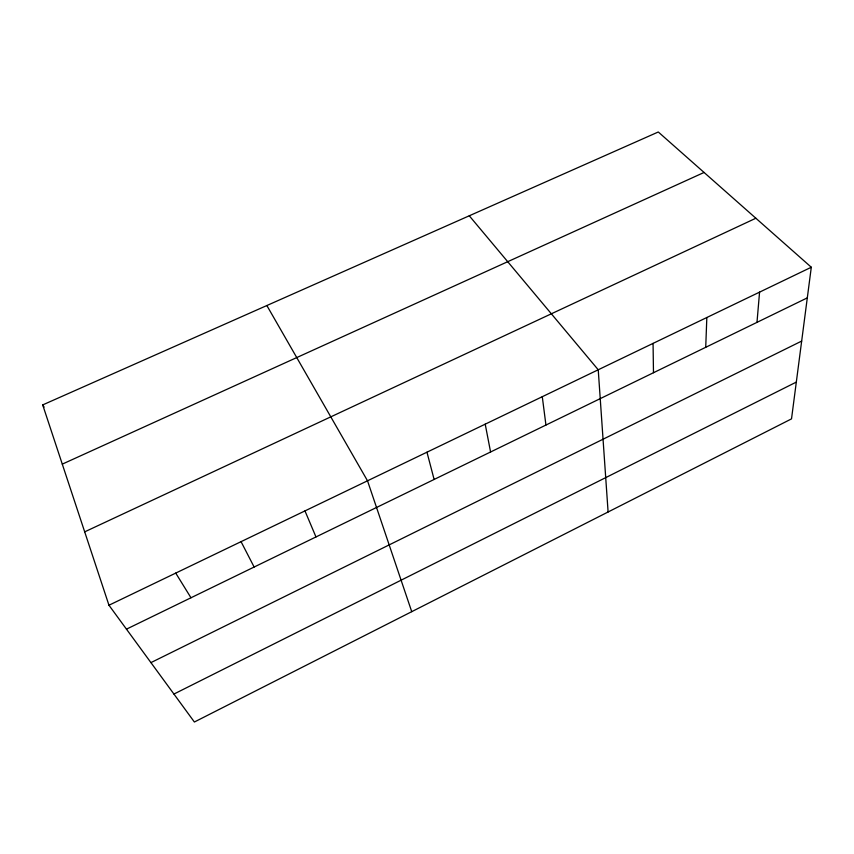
<?xml version="1.0" encoding="UTF-8"?>
<svg xmlns="http://www.w3.org/2000/svg" width="854" height="854" viewBox="0 0 854 854"><rect width="100%" height="100%" fill="white"/><g stroke="black" fill="none" stroke-linecap="round" stroke-linejoin="round"><path stroke-width="1.28" d="M705.724 347.3L706.834 317.507M756.986 322.353L759.569 292.121M811.3 267.238L791.519 418.876L194.381 722.014L108.96 605.23L42.7 404.913L658.285 131.986L811.3 267.238L108.96 605.23M173.928 694.056L796.323 382.09M150.934 662.619L801.671 341.077M126.456 629.163L807.308 297.875M84.685 531.85L755.865 218.24M62.289 464.128L704.07 172.455M469.273 215.784L598.227 369.771L608.101 511.994M42.7 404.913L44.098 407.07M175.732 573.087L190.976 597.768M266.854 305.529L367.519 480.802L411.735 611.677M241.052 541.66L254.14 567.035M304.963 510.895L315.969 536.942M426.968 452.193L434.12 479.457M485.211 424.16L490.58 451.99M542.279 396.694L545.941 425.046M653.064 343.383L653.481 372.718"/></g></svg>
